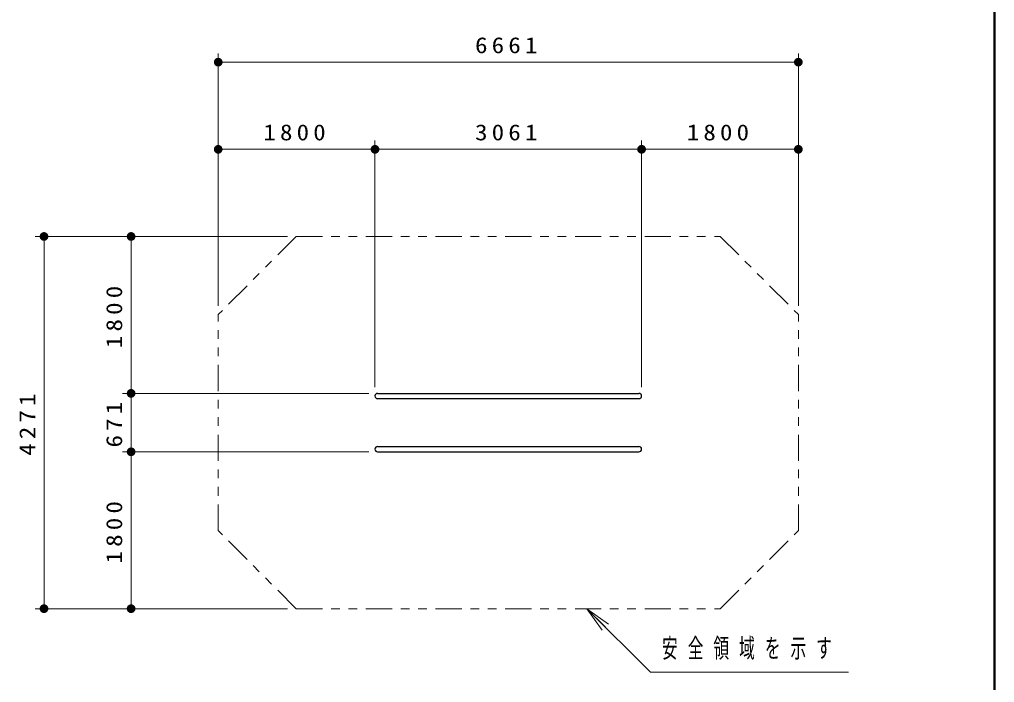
# Model space of a CAD drawing. Units: millimetres on the paper, with parts at other scales. Extents: x -365 to 0, y -61 to 257.
# Drawn here: x -111.9 to 0, y 70.9 to 146.9 of the extents above; entities that cross this region are included whole.
import ezdxf

# ---------------------------------------------------------------- set-up
doc = ezdxf.new("R2010")
doc.units = ezdxf.units.MM
doc.linetypes.add('USER3', pattern=[8, 3, -1, 1, -1, 1, -1])
doc.layers.add('1_100', color=7, linetype='Continuous', lineweight=13)
doc.layers.add('NAKAMURA図枠', color=7, linetype='Continuous', lineweight=13)
doc.styles.add('ＭＳ ゴシック', font='')
doc.styles.get('ＭＳ ゴシック').set_extended_font_data('MS Gothic')

# ---------------------------------------------------------------- blocks, each defined once
blk = doc.blocks.new('filled_dot')
at = {"color": 0, "linetype": 'Continuous', "lineweight": -2, "const_width": 1.25}
blk.add_lwpolyline([(-0.625, 0, 1), (0.625, 0, 1)], format="xyb", close=True, dxfattribs=at)

msp = doc.modelspace()

# ---------------------------------------------------------------- linework, layer by layer
at = {"layer": '1_100'}
for p, q in [((-89.125, 114.082), (-89.125, 143.046)), ((-22.52, 114.082), (-22.52, 143.046)), ((-89.125, 142.046), (-22.52, 142.046)), ((-89.125, 114.082), (-89.125, 133.046)), ((-71.125, 104.743), (-71.125, 133.046)), ((-40.52, 104.743), (-40.52, 133.046)), ((-22.52, 114.082), (-22.52, 133.046)), ((-89.125, 132.046), (-71.125, 132.046)), ((-71.125, 132.046), (-40.52, 132.046)), ((-40.52, 132.046), (-22.52, 132.046)), ((-81.161, 122.046), (-110.125, 122.046)), ((-109.125, 79.341), (-109.125, 122.046)), ((-81.161, 122.046), (-100.125, 122.046)), ((-99.125, 104.046), (-99.125, 122.046)), ((-71.823, 104.046), (-100.125, 104.046)), ((-99.125, 97.341), (-99.125, 104.046)), ((-71.823, 97.341), (-100.125, 97.341)), ((-99.125, 79.341), (-99.125, 97.341)), ((-81.161, 79.341), (-110.125, 79.341)), ((-81.161, 79.341), (-100.125, 79.341)), ((-45.027, 76.866), (-46.795, 79.341)), ((-46.795, 79.341), (-44.32, 77.573)), ((-46.795, 79.341), (-44.674, 77.219))]:
    msp.add_line(p, q, dxfattribs=at)
at = {"layer": '1_100', "linetype": 'USER3'}
for p, q in [((-80.161, 122.046), (-89.125, 113.082)), ((-80.161, 122.046), (-31.484, 122.046)), ((-31.484, 122.046), (-22.52, 113.082)), ((-89.125, 88.305), (-89.125, 113.082)), ((-22.52, 88.305), (-22.52, 113.082)), ((-80.161, 79.341), (-89.125, 88.305)), ((-31.484, 79.341), (-22.52, 88.305)), ((-80.161, 79.341), (-31.484, 79.341))]:
    msp.add_line(p, q, dxfattribs=at)
at = {"layer": '1_100', "color": 3, "lineweight": 25}
for p, q in [((-70.823, 104.046), (-40.823, 104.046)), ((-70.823, 103.441), (-40.823, 103.441)), ((-70.823, 97.946), (-40.823, 97.946)), ((-70.823, 97.341), (-40.823, 97.341))]:
    msp.add_line(p, q, dxfattribs=at)
at = {"layer": '1_100'}
msp.add_lwpolyline([(-46.795, 79.341), (-39.499, 72.045), (-16.758, 72.045)], dxfattribs=at)
at = {"layer": '1_100', "color": 3, "lineweight": 25}
for centre, start, end in [((-70.823, 103.743), 90, 270), ((-40.823, 103.743), 270, 90), ((-70.823, 97.643), 90, 270), ((-40.823, 97.643), 270, 90)]:
    msp.add_arc(centre, 0.302, start, end, dxfattribs=at)
at = {"layer": 'NAKAMURA図枠', "lineweight": 50}
msp.add_line((0, 0), (0, 257), dxfattribs=at)

# ---------------------------------------------------------------- block references
at = {"layer": '1_100', "xscale": 0.4, "yscale": 0.4}
for p in [(-89.125, 142.046), (-89.125, 132.046), (-71.125, 132.046), (-40.52, 132.046)]:
    msp.add_blockref('filled_dot', p, dxfattribs=at)
for p, rotation in [((-22.52, 142.046), 180), ((-71.125, 132.046), 180), ((-40.52, 132.046), 180), ((-22.52, 132.046), 180), ((-109.125, 122.046), 270), ((-99.125, 122.046), 270), ((-99.125, 104.046), 270), ((-99.125, 104.046), 90), ((-99.125, 97.341), 270), ((-99.125, 97.341), 90), ((-109.125, 79.341), 90), ((-99.125, 79.341), 90)]:
    msp.add_blockref('filled_dot', p, dxfattribs=dict(at, rotation=rotation))

# ---------------------------------------------------------------- texts
at = {"layer": '1_100', "style": 'ＭＳ ゴシック'}
for s, insert, char_height, attachment_point in [('\\T1.33;\\W1.15;6661', (-55.823, 143.046), 1.833, 8), ('\\T1.33;\\W1.15;1800', (-80.125, 133.046), 1.833, 8), ('\\T1.33;\\W1.15;3061', (-55.823, 133.046), 1.833, 8), ('\\T1.33;\\W1.15;1800', (-31.52, 133.046), 1.833, 8), ('\\T1.64;\\W0.6;安全領域を示す', (-38.174, 74.695), 2.199, 4)]:
    msp.add_mtext(s, dxfattribs=dict(at, insert=insert, char_height=char_height, attachment_point=attachment_point))
at = {"layer": '1_100', "char_height": 1.833, "attachment_point": 8, "rotation": 90, "style": 'ＭＳ ゴシック'}
for s, insert in [('\\T1.33;\\W1.15;1800', (-100.125, 113.046)), ('\\T1.33;\\W1.15;4271', (-110.125, 100.693)), ('\\T1.33;\\W1.15;671', (-100.125, 100.693)), ('\\T1.33;\\W1.15;1800', (-100.125, 88.341))]:
    msp.add_mtext(s, dxfattribs=dict(at, insert=insert))

doc.saveas('drawing.dxf')
